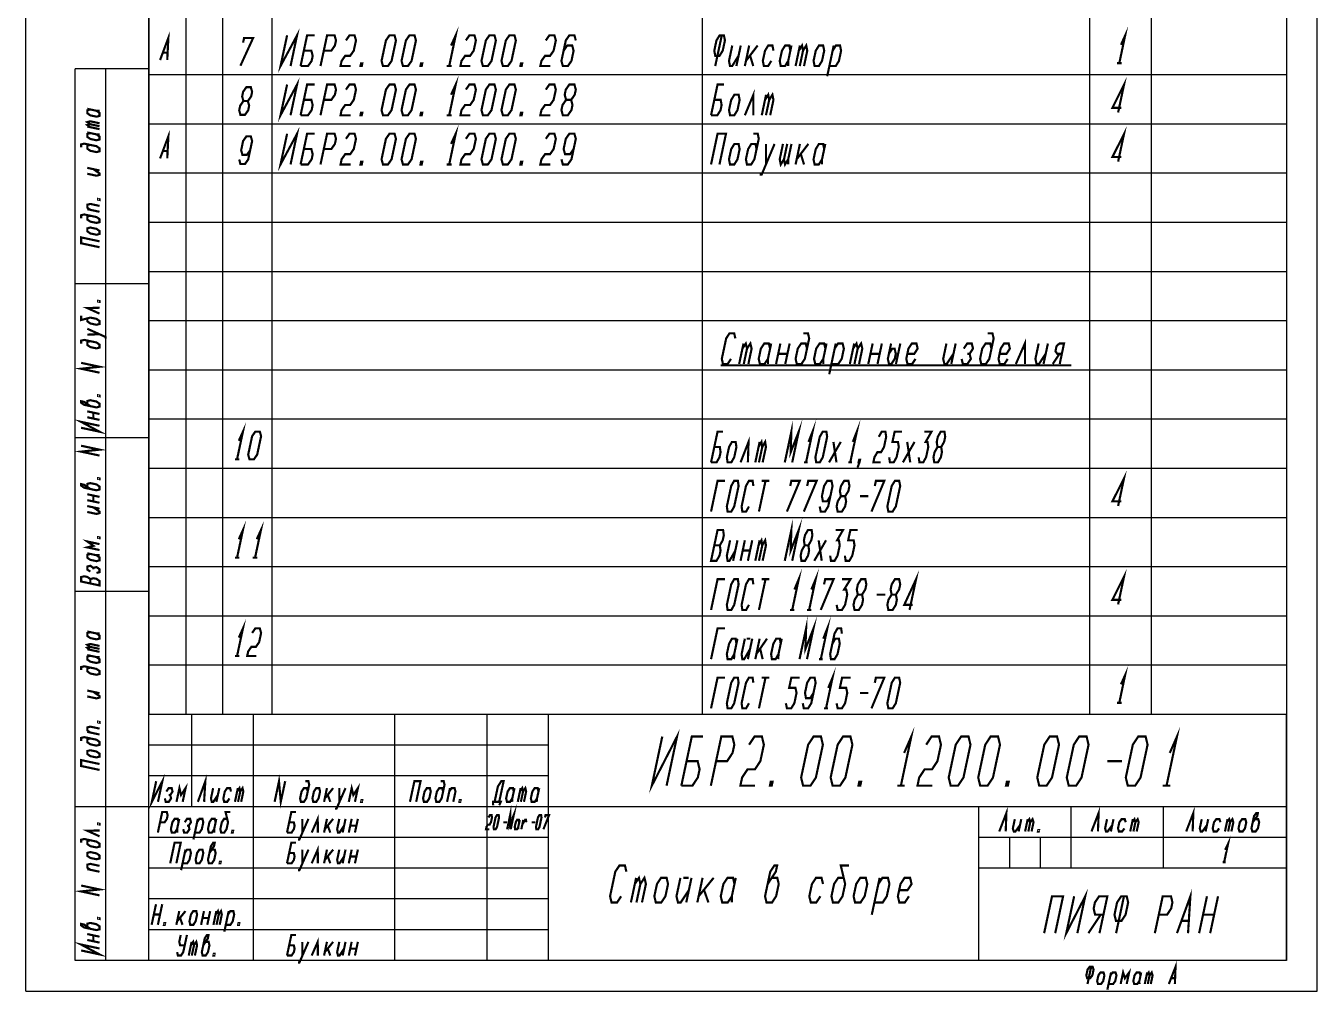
# Model space of a CAD drawing. Header units: millimetres. Extents: x 0 to 210, y 0 to 297.
# Drawn here: x 0 to 210, y 0 to 157 of the extents above; entities that cross this region are included whole.
import ezdxf

# ---------------------------------------------------------------- set-up
doc = ezdxf.new("R2010")
doc.units = ezdxf.units.MM
doc.header["$LTSCALE"] = 19.36
doc.layers.get('0').update_dxf_attribs({"linetype": 'CONTINUOUS'})

msp = doc.modelspace()

# ---------------------------------------------------------------- linework, layer by layer
at = {"color": 7, "linetype": 'CONTINUOUS'}
for p, q in [((0, 0), (0, 297)), ((210, 0), (210, 297)), ((20, 292), (20, 45)), ((20, 5), (20, 292)), ((26, 292), (26, 45)), ((32, 292), (32, 45)), ((40, 292), (40, 45)), ((110, 292), (110, 45)), ((173, 292), (173, 45)), ((183, 292), (183, 45)), ((205, 292), (205, 45)), ((205, 292), (205, 5)), ((20, 277), (20, 45)), ((26, 277), (26, 45)), ((32, 277), (32, 45)), ((40, 277), (40, 45)), ((110, 277), (110, 45)), ((173, 277), (173, 45)), ((183, 277), (183, 45)), ((205, 277), (205, 45)), ((20, 150), (8, 150)), ((8, 5), (8, 150)), ((13, 5), (13, 150)), ((20, 5), (20, 150)), ((205, 149), (20, 149)), ((205, 149), (20, 149)), ((205, 141), (20, 141)), ((205, 141), (20, 141)), ((205, 133), (20, 133)), ((205, 133), (20, 133)), ((205, 125), (20, 125)), ((205, 125), (20, 125)), ((205, 117), (20, 117)), ((205, 117), (20, 117)), ((20, 115), (8, 115)), ((205, 109), (20, 109)), ((205, 109), (20, 109)), ((205, 101), (20, 101)), ((205, 101), (20, 101)), ((205, 93), (20, 93)), ((205, 93), (20, 93)), ((20, 90), (8, 90)), ((205, 85), (20, 85)), ((205, 85), (20, 85)), ((205, 77), (20, 77)), ((205, 77), (20, 77)), ((205, 69), (20, 69)), ((205, 69), (20, 69)), ((20, 65), (8, 65)), ((205, 61), (20, 61)), ((205, 61), (20, 61)), ((205, 53), (20, 53)), ((205, 53), (20, 53)), ((205, 45), (20, 45)), ((205, 45), (20, 45)), ((20, 5), (20, 45)), ((205, 45), (20, 45)), ((27, 30), (27, 45)), ((37, 5), (37, 45)), ((60, 5), (60, 45)), ((75, 5), (75, 45)), ((85, 5), (85, 45)), ((205, 5), (205, 45)), ((85, 40), (20, 40)), ((85, 35), (20, 35)), ((20, 30), (8, 30)), ((205, 30), (20, 30)), ((155, 5), (155, 30)), ((170, 20), (170, 30)), ((185, 20), (185, 30)), ((85, 25), (20, 25)), ((205, 25), (155, 25)), ((160, 20), (160, 25)), ((165, 20), (165, 25)), ((85, 20), (20, 20)), ((205, 20), (155, 20)), ((85, 15), (20, 15)), ((85, 10), (20, 10)), ((20, 5), (8, 5)), ((205, 5), (20, 5)), ((0, 0), (210, 0))]:
    msp.add_line(p, q, dxfattribs=at)
at = {"color": 2, "linetype": 'CONTINUOUS', "const_width": 0.35}
for points in [[(21.83, 151.42), (23.18, 155.02), (23, 151.42)], [(42.49, 155.44), (41.42, 150.44), (44.11, 155.44), (43.05, 150.44)], [(44.68, 150.44), (45.74, 155.44), (46.96, 155.44)], [(47.92, 150.44), (48.99, 155.44), (50.21, 155.44), (50.44, 154.61), (50.26, 153.78), (49.68, 152.94), (48.46, 152.94)], [(52.06, 154.61), (52.64, 155.44), (53.46, 155.44), (53.69, 154.61), (53.33, 152.94), (52.75, 152.11), (51.94, 152.11), (51.35, 151.28), (51.18, 150.44), (52.8, 150.44)], [(58.08, 150.44), (57.85, 151.28), (58.56, 154.61), (59.14, 155.44), (59.96, 155.44), (60.19, 154.61), (59.48, 151.28), (58.89, 150.44), (58.08, 150.44)], [(61.33, 150.44), (61.1, 151.28), (61.81, 154.61), (62.39, 155.44), (63.21, 155.44), (63.44, 154.61), (62.73, 151.28), (62.14, 150.44), (61.33, 150.44)], [(69.15, 153.78), (69.91, 155.44), (68.85, 150.44)], [(71.56, 154.61), (72.14, 155.44), (72.96, 155.44), (73.19, 154.61), (72.83, 152.94), (72.25, 152.11), (71.44, 152.11), (70.85, 151.28), (70.68, 150.44), (72.3, 150.44)], [(74.33, 150.44), (74.1, 151.28), (74.81, 154.61), (75.39, 155.44), (76.21, 155.44), (76.44, 154.61), (75.73, 151.28), (75.14, 150.44), (74.33, 150.44)], [(77.58, 150.44), (77.35, 151.28), (78.06, 154.61), (78.64, 155.44), (79.46, 155.44), (79.69, 154.61), (78.98, 151.28), (78.39, 150.44), (77.58, 150.44)], [(84.56, 154.61), (85.14, 155.44), (85.96, 155.44), (86.19, 154.61), (85.83, 152.94), (85.25, 152.11), (84.44, 152.11), (83.85, 151.28), (83.67, 150.44), (85.3, 150.44)], [(89.44, 154.61), (89.21, 155.44), (88.39, 155.44), (87.81, 154.61), (87.1, 151.28), (87.33, 150.44), (88.14, 150.44), (88.73, 151.28), (89.08, 152.94), (88.85, 153.78), (88.04, 153.78), (87.46, 152.94)], [(113.18, 155.44), (112.83, 155.44), (112.31, 154.61), (111.96, 152.94), (112.12, 152.11), (112.81, 152.11), (113.33, 152.94), (113.69, 154.61), (113.52, 155.44), (113.18, 155.44), (112.11, 150.44)], [(178.09, 153.9), (178.77, 155.4), (177.82, 150.9)], [(34.9, 150.5), (36.96, 155), (35.49, 155), (35.33, 154.25)], [(114.88, 153.78), (114.35, 151.28), (114.52, 150.44), (114.86, 150.44), (115.9, 152.11)], [(116.26, 153.78), (115.55, 150.44)], [(117.63, 153.78), (116.93, 150.44)], [(117.1, 151.28), (119.01, 153.78)], [(121.58, 152.94), (121.41, 153.78), (120.73, 153.78), (120.21, 152.94), (119.85, 151.28), (120.02, 150.44), (120.71, 150.44), (121.23, 151.28)], [(124.33, 152.94), (124.16, 153.78), (123.48, 153.78), (122.96, 152.94), (122.6, 151.28), (122.77, 150.44), (123.46, 150.44), (123.98, 151.28)], [(124.51, 153.78), (123.98, 151.28), (123.97, 150.44)], [(125.18, 150.44), (125.88, 153.78)], [(125.71, 152.94), (126.23, 153.78), (126.39, 152.94), (125.86, 150.44)], [(126.39, 152.94), (126.91, 153.78), (127.08, 152.94), (126.55, 150.44)], [(128.1, 151.28), (128.27, 150.44), (128.96, 150.44), (129.48, 151.28), (129.83, 152.94), (129.66, 153.78), (128.98, 153.78), (128.46, 152.94), (128.1, 151.28)], [(130.32, 148.78), (131.38, 153.78)], [(130.68, 150.44), (131.71, 150.44), (132.23, 151.28), (132.58, 152.94), (132.41, 153.78), (131.73, 153.78), (131.21, 152.94)], [(22.38, 152.62), (22.96, 152.62)], [(44.68, 150.44), (45.89, 150.44), (46.48, 151.28), (46.65, 152.11), (46.43, 152.94), (45.21, 152.94)], [(117.79, 152.11), (118.3, 150.44)], [(54.63, 150.44), (54.42, 150.44), (54.51, 150.86), (54.72, 150.86), (54.63, 150.44)], [(64.38, 150.44), (64.18, 150.44), (64.26, 150.86), (64.47, 150.86), (64.38, 150.44)], [(68.44, 150.44), (69.25, 150.44)], [(80.63, 150.44), (80.43, 150.44), (80.51, 150.86), (80.72, 150.86), (80.63, 150.44)], [(177.45, 150.9), (178.18, 150.9)], [(36.11, 144.75), (36.64, 145.5), (36.8, 146.25), (36.59, 147), (35.86, 147), (35.33, 146.25), (35.18, 145.5), (35.38, 144.75)], [(42.49, 147.44), (41.42, 142.44), (44.11, 147.44), (43.05, 142.44)], [(44.68, 142.44), (45.74, 147.44), (46.96, 147.44)], [(47.92, 142.44), (48.99, 147.44), (50.21, 147.44), (50.44, 146.61), (50.26, 145.78), (49.68, 144.94), (48.46, 144.94)], [(52.06, 146.61), (52.64, 147.44), (53.46, 147.44), (53.69, 146.61), (53.33, 144.94), (52.75, 144.11), (51.94, 144.11), (51.35, 143.28), (51.18, 142.44), (52.8, 142.44)], [(58.08, 142.44), (57.85, 143.28), (58.56, 146.61), (59.14, 147.44), (59.96, 147.44), (60.19, 146.61), (59.48, 143.28), (58.89, 142.44), (58.08, 142.44)], [(61.33, 142.44), (61.1, 143.28), (61.81, 146.61), (62.39, 147.44), (63.21, 147.44), (63.44, 146.61), (62.73, 143.28), (62.14, 142.44), (61.33, 142.44)], [(69.15, 145.78), (69.91, 147.44), (68.85, 142.44)], [(71.56, 146.61), (72.14, 147.44), (72.96, 147.44), (73.19, 146.61), (72.83, 144.94), (72.25, 144.11), (71.44, 144.11), (70.85, 143.28), (70.68, 142.44), (72.3, 142.44)], [(74.33, 142.44), (74.1, 143.28), (74.81, 146.61), (75.39, 147.44), (76.21, 147.44), (76.44, 146.61), (75.73, 143.28), (75.14, 142.44), (74.33, 142.44)], [(77.58, 142.44), (77.35, 143.28), (78.06, 146.61), (78.64, 147.44), (79.46, 147.44), (79.69, 146.61), (78.98, 143.28), (78.39, 142.44), (77.58, 142.44)], [(84.56, 146.61), (85.14, 147.44), (85.96, 147.44), (86.19, 146.61), (85.83, 144.94), (85.25, 144.11), (84.44, 144.11), (83.85, 143.28), (83.67, 142.44), (85.3, 142.44)], [(88.68, 144.94), (89.26, 145.78), (89.44, 146.61), (89.21, 147.44), (88.39, 147.44), (87.81, 146.61), (87.63, 145.78), (87.86, 144.94)], [(111.43, 142.44), (112.49, 147.44), (113.52, 147.44)], [(177.63, 142.9), (178.59, 147.4), (176.7, 143.65), (178.16, 143.65)], [(34.9, 142.5), (35.63, 142.5), (36.16, 143.25), (36.32, 144), (36.11, 144.75), (35.38, 144.75), (34.86, 144), (34.7, 143.25), (34.9, 142.5)], [(44.68, 142.44), (45.89, 142.44), (46.48, 143.28), (46.65, 144.11), (46.43, 144.94), (45.21, 144.94)], [(87.33, 142.44), (88.14, 142.44), (88.73, 143.28), (88.9, 144.11), (88.68, 144.94), (87.86, 144.94), (87.28, 144.11), (87.1, 143.28), (87.33, 142.44)], [(111.43, 142.44), (112.46, 142.44), (112.98, 143.28), (113.15, 144.11), (112.99, 144.94), (111.96, 144.94)], [(114.35, 143.28), (114.52, 142.44), (115.21, 142.44), (115.73, 143.28), (116.08, 144.94), (115.91, 145.78), (115.23, 145.78), (114.71, 144.94), (114.35, 143.28)], [(116.93, 142.44), (118.32, 145.78), (118.3, 142.44)], [(119.68, 142.44), (120.38, 145.78)], [(120.21, 144.94), (120.73, 145.78), (120.89, 144.94), (120.36, 142.44)], [(120.89, 144.94), (121.41, 145.78), (121.58, 144.94), (121.05, 142.44)], [(9.99, 143.49), (11.49, 143.17), (11.99, 143.18)], [(10.49, 143.38), (9.99, 143.25), (9.99, 142.77), (10.49, 142.42), (11.49, 142.21), (11.99, 142.34), (11.99, 142.82), (11.49, 143.17)], [(54.63, 142.44), (54.42, 142.44), (54.51, 142.86), (54.72, 142.86), (54.63, 142.44)], [(64.38, 142.44), (64.18, 142.44), (64.26, 142.86), (64.47, 142.86), (64.38, 142.44)], [(80.63, 142.44), (80.43, 142.44), (80.51, 142.86), (80.72, 142.86), (80.63, 142.44)], [(10.49, 140.98), (9.99, 141.33), (10.49, 141.46), (11.99, 141.14)], [(10.49, 140.5), (9.99, 140.85), (10.49, 140.98), (11.99, 140.66)], [(11.99, 140.18), (9.99, 140.61)], [(68.44, 142.44), (69.25, 142.44)], [(69.15, 137.78), (69.91, 139.44), (68.85, 134.44)], [(9.99, 139.65), (11.49, 139.33), (11.99, 139.34)], [(10.49, 139.54), (9.99, 139.41), (9.99, 138.93), (10.49, 138.58), (11.49, 138.37), (11.99, 138.5), (11.99, 138.98), (11.49, 139.33)], [(21.83, 135.42), (23.18, 139.02), (23, 135.42)], [(34.7, 135.25), (34.9, 134.5), (35.63, 134.5), (36.16, 135.25), (36.8, 138.25), (36.59, 139), (35.86, 139), (35.33, 138.25), (35.02, 136.75), (35.22, 136), (35.95, 136), (36.48, 136.75)], [(42.49, 139.44), (41.42, 134.44), (44.11, 139.44), (43.05, 134.44)], [(44.68, 134.44), (45.74, 139.44), (46.96, 139.44)], [(47.92, 134.44), (48.99, 139.44), (50.21, 139.44), (50.44, 138.61), (50.26, 137.78), (49.68, 136.94), (48.46, 136.94)], [(52.06, 138.61), (52.64, 139.44), (53.46, 139.44), (53.69, 138.61), (53.33, 136.94), (52.75, 136.11), (51.94, 136.11), (51.35, 135.28), (51.18, 134.44), (52.8, 134.44)], [(58.08, 134.44), (57.85, 135.28), (58.56, 138.61), (59.14, 139.44), (59.96, 139.44), (60.19, 138.61), (59.48, 135.28), (58.89, 134.44), (58.08, 134.44)], [(61.33, 134.44), (61.1, 135.28), (61.81, 138.61), (62.39, 139.44), (63.21, 139.44), (63.44, 138.61), (62.73, 135.28), (62.14, 134.44), (61.33, 134.44)], [(71.56, 138.61), (72.14, 139.44), (72.96, 139.44), (73.19, 138.61), (72.83, 136.94), (72.25, 136.11), (71.44, 136.11), (70.85, 135.28), (70.68, 134.44), (72.3, 134.44)], [(74.33, 134.44), (74.1, 135.28), (74.81, 138.61), (75.39, 139.44), (76.21, 139.44), (76.44, 138.61), (75.73, 135.28), (75.14, 134.44), (74.33, 134.44)], [(77.58, 134.44), (77.35, 135.28), (78.06, 138.61), (78.64, 139.44), (79.46, 139.44), (79.69, 138.61), (78.98, 135.28), (78.39, 134.44), (77.58, 134.44)], [(84.56, 138.61), (85.14, 139.44), (85.96, 139.44), (86.19, 138.61), (85.83, 136.94), (85.25, 136.11), (84.44, 136.11), (83.85, 135.28), (83.67, 134.44), (85.3, 134.44)], [(87.1, 135.28), (87.33, 134.44), (88.14, 134.44), (88.73, 135.28), (89.44, 138.61), (89.21, 139.44), (88.39, 139.44), (87.81, 138.61), (87.46, 136.94), (87.69, 136.11), (88.5, 136.11), (89.08, 136.94)], [(111.43, 134.44), (112.49, 139.44), (113.86, 139.44), (112.8, 134.44)], [(118.83, 136.94), (118.66, 137.78), (117.98, 137.78), (117.46, 136.94), (117.1, 135.28), (117.27, 134.44), (117.96, 134.44), (118.48, 135.28), (119.19, 138.61), (119.02, 139.44), (118.33, 139.44)], [(177.63, 134.9), (178.59, 139.4), (176.7, 135.65), (178.16, 135.65)], [(10.49, 137.62), (9.99, 137.49), (9.99, 137.01), (10.49, 136.66), (11.49, 136.45), (11.99, 136.58), (11.99, 137.06), (11.49, 137.41), (9.49, 137.83), (8.99, 137.7), (8.99, 137.22)], [(22.38, 136.62), (22.96, 136.62)], [(44.68, 134.44), (45.89, 134.44), (46.48, 135.28), (46.65, 136.11), (46.43, 136.94), (45.21, 136.94)], [(114.35, 135.28), (114.52, 134.44), (115.21, 134.44), (115.73, 135.28), (116.08, 136.94), (115.91, 137.78), (115.23, 137.78), (114.71, 136.94), (114.35, 135.28)], [(119.32, 132.78), (119.66, 132.78), (121.76, 137.78)], [(120.38, 137.78), (120.36, 134.44)], [(123.13, 137.78), (122.6, 135.28), (122.77, 134.44), (123.29, 135.28), (123.46, 134.44), (123.98, 135.28), (124.51, 137.78)], [(123.82, 137.78), (123.29, 135.28)], [(125.88, 137.78), (125.18, 134.44)], [(125.35, 135.28), (127.26, 137.78)], [(129.83, 136.94), (129.66, 137.78), (128.98, 137.78), (128.46, 136.94), (128.1, 135.28), (128.27, 134.44), (128.96, 134.44), (129.48, 135.28)], [(130.01, 137.78), (129.48, 135.28), (129.47, 134.44)], [(54.63, 134.44), (54.42, 134.44), (54.51, 134.86), (54.72, 134.86), (54.63, 134.44)], [(64.38, 134.44), (64.18, 134.44), (64.26, 134.86), (64.47, 134.86), (64.38, 134.44)], [(68.44, 134.44), (69.25, 134.44)], [(80.63, 134.44), (80.43, 134.44), (80.51, 134.86), (80.72, 134.86), (80.63, 134.44)], [(123.98, 135.28), (123.97, 134.44)], [(126.04, 136.11), (126.55, 134.44)], [(9.99, 133.89), (11.99, 133.46)], [(9.99, 132.93), (11.49, 132.61), (11.99, 132.74), (11.99, 132.98), (10.99, 133.67)], [(10.49, 127.06), (9.99, 127.41), (9.99, 127.89), (10.49, 128.02), (11.99, 127.7)], [(11.99, 128.78), (11.99, 128.66), (11.74, 128.71), (11.74, 128.83), (11.99, 128.78)], [(10.49, 126.1), (9.99, 125.97), (9.99, 125.49), (10.49, 125.14), (11.49, 124.93), (11.99, 125.06), (11.99, 125.54), (11.49, 125.89), (9.49, 126.31), (8.99, 126.18), (8.99, 125.7)], [(11.99, 126.74), (9.99, 127.17)], [(11.49, 123.01), (11.99, 123.14), (11.99, 123.62), (11.49, 123.97), (10.49, 124.18), (9.99, 124.05), (9.99, 123.57), (10.49, 123.22), (11.49, 123.01)], [(11.99, 120.98), (8.99, 121.62), (8.99, 122.58), (11.99, 121.94)], [(11.99, 110.18), (9.99, 111.09), (11.99, 111.14)], [(11.99, 112.22), (11.99, 112.1), (11.74, 112.15), (11.74, 112.27), (11.99, 112.22)], [(9.99, 109.41), (9.99, 108.93), (10.49, 108.58), (11.49, 108.37), (11.99, 108.5), (11.99, 108.98), (11.49, 109.33), (10.49, 109.54), (8.99, 109.14), (8.99, 109.86)], [(12.99, 106.13), (12.99, 106.37), (9.99, 107.73)], [(115.39, 106.15), (115.19, 106.99), (114.44, 106.99), (113.89, 106.15), (113.18, 102.82), (113.37, 101.99), (114.12, 101.99), (114.68, 102.82)], [(127.03, 104.49), (126.83, 105.32), (126.08, 105.32), (125.53, 104.49), (125.18, 102.82), (125.38, 101.99), (126.13, 101.99), (126.68, 102.82), (127.39, 106.15), (127.19, 106.99), (126.44, 106.99)], [(157.03, 104.49), (156.83, 105.32), (156.08, 105.32), (155.53, 104.49), (155.18, 102.82), (155.37, 101.99), (156.12, 101.99), (156.68, 102.82), (157.39, 106.15), (157.19, 106.99), (156.44, 106.99)], [(10.49, 105.7), (9.99, 105.57), (9.99, 105.09), (10.49, 104.74), (11.49, 104.53), (11.99, 104.66), (11.99, 105.14), (11.49, 105.49), (9.49, 105.91), (8.99, 105.78), (8.99, 105.3)], [(9.99, 106.77), (11.99, 106.82)], [(116, 101.99), (116.71, 105.32)], [(116.53, 104.49), (117.08, 105.32), (117.28, 104.49), (116.75, 101.99)], [(117.28, 104.49), (117.83, 105.32), (118.03, 104.49), (117.5, 101.99)], [(121.03, 104.49), (120.83, 105.32), (120.08, 105.32), (119.53, 104.49), (119.18, 102.82), (119.38, 101.99), (120.12, 101.99), (120.68, 102.82)], [(121.21, 105.32), (120.68, 102.82), (120.69, 101.99)], [(122, 101.99), (122.71, 105.32)], [(124.21, 105.32), (123.5, 101.99)], [(130.03, 104.49), (129.83, 105.32), (129.08, 105.32), (128.53, 104.49), (128.18, 102.82), (128.38, 101.99), (129.12, 101.99), (129.68, 102.82)], [(130.21, 105.32), (129.68, 102.82), (129.69, 101.99)], [(130.65, 100.32), (131.71, 105.32)], [(131, 101.99), (132.12, 101.99), (132.68, 102.82), (133.03, 104.49), (132.83, 105.32), (132.08, 105.32), (131.53, 104.49)], [(134, 101.99), (134.71, 105.32)], [(134.53, 104.49), (135.08, 105.32), (135.28, 104.49), (134.75, 101.99)], [(135.28, 104.49), (135.83, 105.32), (136.03, 104.49), (135.5, 101.99)], [(137, 101.99), (137.71, 105.32)], [(139.21, 105.32), (138.5, 101.99)], [(140.71, 105.32), (140.18, 102.82), (140.37, 101.99), (140.75, 101.99), (141.3, 102.82), (141.48, 103.65), (141.28, 104.49), (140.91, 104.49), (140.35, 103.65)], [(142.21, 105.32), (141.5, 101.99)], [(143.35, 103.65), (144.48, 103.65), (145.03, 104.49), (144.83, 105.32), (144.08, 105.32), (143.53, 104.49), (143.18, 102.82), (143.38, 101.99), (144.13, 101.99), (144.68, 102.82)], [(149.71, 105.32), (149.18, 102.82), (149.38, 101.99), (149.75, 101.99), (150.85, 103.65)], [(151.21, 105.32), (150.5, 101.99)], [(152.18, 102.82), (152.38, 101.99), (153.12, 101.99), (153.68, 102.82), (153.48, 103.65), (154.03, 104.49), (153.83, 105.32), (153.08, 105.32), (152.53, 104.49)], [(158.35, 103.65), (159.48, 103.65), (160.03, 104.49), (159.83, 105.32), (159.08, 105.32), (158.53, 104.49), (158.18, 102.82), (158.38, 101.99), (159.13, 101.99), (159.68, 102.82)], [(161, 101.99), (162.46, 105.32), (162.5, 101.99)], [(164.71, 105.32), (164.18, 102.82), (164.37, 101.99), (164.75, 101.99), (165.85, 103.65)], [(166.21, 105.32), (165.5, 101.99)], [(168.13, 101.99), (168.83, 105.32), (168.08, 105.32), (167.62, 104.9), (167.44, 104.07), (167.73, 103.65), (168.48, 103.65)], [(122.35, 103.65), (123.85, 103.65)], [(137.35, 103.65), (138.85, 103.65)], [(153.1, 103.65), (153.48, 103.65)], [(167, 101.99), (168.1, 103.65)], [(11.99, 100.58), (8.99, 101.22), (11.99, 101.54), (8.99, 102.18)], [(113, 101.76), (170, 101.76)], [(11.99, 96.86), (11.99, 96.74), (11.74, 96.79), (11.74, 96.91), (11.99, 96.86)], [(10.49, 95.14), (9.49, 95.83), (8.99, 95.94), (8.99, 95.7), (9.49, 95.35), (11.49, 94.93), (11.99, 95.06), (11.99, 95.54), (11.49, 95.89), (10.49, 96.1), (9.99, 95.97), (9.99, 95.49)], [(8.99, 91.62), (11.99, 90.98), (8.99, 92.58), (11.99, 91.94)], [(9.99, 94.29), (11.99, 93.86)], [(11.99, 92.9), (9.99, 93.33)], [(10.99, 93.11), (10.99, 94.07)], [(34.63, 89.5), (35.31, 91), (34.35, 86.5)], [(123.42, 85.99), (124.49, 90.99), (124.38, 87.65), (125.69, 90.99), (124.63, 85.99)], [(127.28, 89.32), (127.94, 90.99), (126.88, 85.99)], [(134.48, 89.32), (135.14, 90.99), (134.07, 85.99)], [(36.37, 86.5), (36.16, 87.25), (36.8, 90.25), (37.32, 91), (38.05, 91), (38.26, 90.25), (37.62, 87.25), (37.1, 86.5), (36.37, 86.5)], [(111.43, 85.99), (112.49, 90.99), (113.39, 90.99)], [(116.23, 85.99), (117.53, 89.32), (117.42, 85.99)], [(128.53, 85.99), (128.4, 86.82), (129.11, 90.15), (129.59, 90.99), (130.19, 90.99), (130.31, 90.15), (129.6, 86.82), (129.12, 85.99), (128.53, 85.99)], [(138.71, 90.15), (139.19, 90.99), (139.79, 90.99), (139.91, 90.15), (139.56, 88.49), (139.08, 87.65), (138.48, 87.65), (138, 86.82), (137.83, 85.99), (139.02, 85.99)], [(140.4, 86.82), (140.52, 85.99), (141.13, 85.99), (141.6, 86.82), (141.96, 88.49), (141.83, 89.32), (140.93, 89.32), (141.29, 90.99), (142.49, 90.99)], [(146.09, 90.99), (147.29, 90.99), (146.33, 89.32), (146.63, 89.32), (146.76, 88.49), (146.4, 86.82), (145.93, 85.99), (145.32, 85.99), (145.2, 86.82)], [(148.86, 88.49), (149.33, 89.32), (149.51, 90.15), (149.39, 90.99), (148.79, 90.99), (148.31, 90.15), (148.13, 89.32), (148.26, 88.49)], [(11.99, 87.1), (8.99, 87.74), (11.99, 88.06), (8.99, 88.7)], [(111.43, 85.99), (112.32, 85.99), (112.8, 86.82), (112.98, 87.65), (112.86, 88.49), (111.96, 88.49)], [(114, 86.82), (114.12, 85.99), (114.73, 85.99), (115.2, 86.82), (115.56, 88.49), (115.43, 89.32), (114.83, 89.32), (114.36, 88.49), (114, 86.82)], [(118.63, 85.99), (119.33, 89.32)], [(119.16, 88.49), (119.63, 89.32), (119.76, 88.49), (119.22, 85.99)], [(119.76, 88.49), (120.23, 89.32), (120.36, 88.49), (119.82, 85.99)], [(130.62, 85.99), (132.53, 89.32)], [(131.33, 89.32), (131.83, 85.99)], [(142.63, 85.99), (144.53, 89.32)], [(143.33, 89.32), (143.82, 85.99)], [(147.73, 85.99), (148.33, 85.99), (148.8, 86.82), (148.98, 87.65), (148.86, 88.49), (148.26, 88.49), (147.78, 87.65), (147.6, 86.82), (147.73, 85.99)], [(33.99, 86.5), (34.72, 86.5)], [(126.57, 85.99), (127.17, 85.99)], [(133.77, 85.99), (134.38, 85.99)], [(135.57, 85.99), (135.42, 85.99), (135.51, 86.4), (135.66, 86.4), (135.57, 85.99), (135.25, 85.15)], [(177.63, 78.9), (178.59, 83.4), (176.7, 79.65), (178.16, 79.65)], [(10.49, 81.66), (9.49, 82.35), (8.99, 82.46), (8.99, 82.22), (9.49, 81.87), (11.49, 81.45), (11.99, 81.58), (11.99, 82.06), (11.49, 82.41), (10.49, 82.62), (9.99, 82.49), (9.99, 82.01)], [(11.99, 83.38), (11.99, 83.26), (11.74, 83.31), (11.74, 83.43), (11.99, 83.38)], [(111.43, 77.99), (112.49, 82.99), (113.69, 82.99)], [(114.12, 77.99), (114, 78.82), (114.71, 82.15), (115.19, 82.99), (115.79, 82.99), (115.91, 82.15), (115.2, 78.82), (114.73, 77.99), (114.12, 77.99)], [(118.31, 82.15), (118.19, 82.99), (117.59, 82.99), (117.11, 82.15), (116.4, 78.82), (116.52, 77.99), (117.13, 77.99), (117.6, 78.82)], [(120.29, 82.99), (119.22, 77.99)], [(119.69, 82.99), (120.89, 82.99)], [(123.77, 77.99), (125.86, 82.99), (124.49, 82.99), (124.31, 82.15)], [(126.52, 77.99), (128.61, 82.99), (127.24, 82.99), (127.06, 82.15)], [(129.1, 78.82), (129.27, 77.99), (129.96, 77.99), (130.48, 78.82), (131.19, 82.15), (131.02, 82.99), (130.33, 82.99), (129.81, 82.15), (129.46, 80.49), (129.62, 79.65), (130.31, 79.65), (130.83, 80.49)], [(133.24, 80.49), (133.76, 81.32), (133.94, 82.15), (133.77, 82.99), (133.08, 82.99), (132.56, 82.15), (132.38, 81.32), (132.55, 80.49)], [(137.52, 77.99), (139.61, 82.99), (138.24, 82.99), (138.06, 82.15)], [(140.27, 77.99), (140.1, 78.82), (140.81, 82.15), (141.33, 82.99), (142.02, 82.99), (142.19, 82.15), (141.48, 78.82), (140.96, 77.99), (140.27, 77.99)], [(9.99, 80.81), (11.99, 80.38)], [(11.99, 79.42), (9.99, 79.85)], [(10.99, 79.63), (10.99, 80.59)], [(132.02, 77.99), (132.71, 77.99), (133.23, 78.82), (133.4, 79.65), (133.24, 80.49), (132.55, 80.49), (132.03, 79.65), (131.85, 78.82), (132.02, 77.99)], [(135.64, 80.49), (137.02, 80.49)], [(9.99, 78.89), (11.99, 78.46)], [(9.99, 77.93), (11.49, 77.61), (11.99, 77.74), (11.99, 77.98), (10.99, 78.67)], [(34.63, 73.5), (35.31, 75), (34.35, 70.5)], [(37.55, 73.5), (38.24, 75), (37.28, 70.5)], [(123.42, 69.99), (124.49, 74.99), (124.38, 71.65), (125.69, 74.99), (124.63, 69.99)], [(11.99, 73.78), (11.99, 73.66), (11.74, 73.71), (11.74, 73.83), (11.99, 73.78)], [(111.43, 69.99), (112.32, 69.99), (112.8, 70.82), (112.98, 71.65), (112.86, 72.49), (113.33, 73.32), (113.51, 74.15), (113.39, 74.99), (112.49, 74.99), (111.43, 69.99)], [(119.16, 72.49), (119.63, 73.32), (119.76, 72.49), (119.22, 69.99)], [(119.76, 72.49), (120.23, 73.32), (120.36, 72.49), (119.82, 69.99)], [(127.26, 72.49), (127.73, 73.32), (127.91, 74.15), (127.79, 74.99), (127.19, 74.99), (126.71, 74.15), (126.53, 73.32), (126.66, 72.49)], [(131.69, 74.99), (132.89, 74.99), (131.93, 73.32), (132.23, 73.32), (132.36, 72.49), (132, 70.82), (131.52, 69.99), (130.93, 69.99), (130.8, 70.82)], [(133.2, 70.82), (133.32, 69.99), (133.92, 69.99), (134.4, 70.82), (134.76, 72.49), (134.63, 73.32), (133.73, 73.32), (134.09, 74.99), (135.29, 74.99)], [(11.99, 71.74), (9.99, 72.17), (10.99, 72.43), (9.99, 73.13), (11.99, 72.7)], [(111.96, 72.49), (112.86, 72.49)], [(114.53, 73.32), (114, 70.82), (114.12, 69.99), (114.43, 69.99), (115.38, 71.65)], [(115.73, 73.32), (115.02, 69.99)], [(116.23, 69.99), (116.93, 73.32)], [(116.58, 71.65), (117.78, 71.65)], [(118.13, 73.32), (117.42, 69.99)], [(118.63, 69.99), (119.33, 73.32)], [(126.13, 69.99), (126.72, 69.99), (127.2, 70.82), (127.38, 71.65), (127.26, 72.49), (126.66, 72.49), (126.18, 71.65), (126, 70.82), (126.13, 69.99)], [(128.22, 69.99), (130.13, 73.32)], [(128.93, 73.32), (129.43, 69.99)], [(9.99, 71.21), (11.49, 70.89), (11.99, 70.9)], [(10.49, 71.1), (9.99, 70.97), (9.99, 70.49), (10.49, 70.14), (11.49, 69.93), (11.99, 70.06), (11.99, 70.54), (11.49, 70.89)], [(11.49, 68.01), (11.99, 68.14), (11.99, 68.62), (11.49, 68.97), (10.99, 68.83), (10.49, 69.18), (9.99, 69.05), (9.99, 68.57), (10.49, 68.22)], [(33.99, 70.5), (34.72, 70.5)], [(36.91, 70.5), (37.65, 70.5)], [(11.99, 65.98), (11.99, 66.7), (11.49, 67.05), (10.99, 67.15), (10.49, 67.02), (9.99, 67.37), (9.49, 67.47), (8.99, 67.34), (8.99, 66.62), (11.99, 65.98)], [(10.99, 68.59), (10.99, 68.83)], [(124.99, 65.32), (125.69, 66.99), (124.63, 61.99)], [(127.74, 65.32), (128.44, 66.99), (127.38, 61.99)], [(143.71, 61.99), (144.77, 66.99), (142.85, 62.82), (144.23, 62.82)], [(177.63, 62.9), (178.59, 67.4), (176.7, 63.65), (178.16, 63.65)], [(10.49, 66.3), (10.49, 67.02)], [(111.43, 61.99), (112.49, 66.99), (113.69, 66.99)], [(114.12, 61.99), (114, 62.82), (114.71, 66.15), (115.19, 66.99), (115.79, 66.99), (115.91, 66.15), (115.2, 62.82), (114.73, 61.99), (114.12, 61.99)], [(118.31, 66.15), (118.19, 66.99), (117.59, 66.99), (117.11, 66.15), (116.4, 62.82), (116.52, 61.99), (117.13, 61.99), (117.6, 62.82)], [(120.29, 66.99), (119.22, 61.99)], [(119.69, 66.99), (120.89, 66.99)], [(129.27, 61.99), (131.36, 66.99), (129.99, 66.99), (129.81, 66.15)], [(132.74, 66.99), (134.11, 66.99), (133.07, 65.32), (133.41, 65.32), (133.58, 64.49), (133.23, 62.82), (132.71, 61.99), (132.02, 61.99), (131.85, 62.82)], [(135.99, 64.49), (136.51, 65.32), (136.69, 66.15), (136.52, 66.99), (135.83, 66.99), (135.31, 66.15), (135.13, 65.32), (135.3, 64.49)], [(141.49, 64.49), (142.01, 65.32), (142.19, 66.15), (142.02, 66.99), (141.33, 66.99), (140.81, 66.15), (140.63, 65.32), (140.8, 64.49)], [(134.77, 61.99), (135.46, 61.99), (135.98, 62.82), (136.15, 63.65), (135.99, 64.49), (135.3, 64.49), (134.78, 63.65), (134.6, 62.82), (134.77, 61.99)], [(138.39, 64.49), (139.77, 64.49)], [(140.27, 61.99), (140.96, 61.99), (141.48, 62.82), (141.65, 63.65), (141.49, 64.49), (140.8, 64.49), (140.28, 63.65), (140.1, 62.82), (140.27, 61.99)], [(124.28, 61.99), (124.97, 61.99)], [(125.82, 53.99), (126.89, 58.99), (126.78, 55.65), (128.09, 58.99), (127.03, 53.99)], [(127.03, 61.99), (127.72, 61.99)], [(129.68, 57.32), (130.34, 58.99), (129.28, 53.99)], [(34.63, 57.5), (35.31, 59), (34.35, 54.5)], [(36.8, 58.25), (37.32, 59), (38.05, 59), (38.26, 58.25), (37.94, 56.75), (37.42, 56), (36.68, 56), (36.16, 55.25), (36, 54.5), (37.46, 54.5)], [(111.43, 53.99), (112.49, 58.99), (113.69, 58.99)], [(132.71, 58.15), (132.59, 58.99), (131.99, 58.99), (131.51, 58.15), (130.8, 54.82), (130.93, 53.99), (131.52, 53.99), (132, 54.82), (132.36, 56.49), (132.23, 57.32), (131.63, 57.32), (131.16, 56.49)], [(9.99, 58.49), (11.49, 58.17), (11.99, 58.18)], [(10.49, 58.38), (9.99, 58.25), (9.99, 57.77), (10.49, 57.42), (11.49, 57.21), (11.99, 57.34), (11.99, 57.82), (11.49, 58.17)], [(115.56, 56.49), (115.43, 57.32), (114.83, 57.32), (114.36, 56.49), (114, 54.82), (114.12, 53.99), (114.73, 53.99), (115.2, 54.82)], [(115.73, 57.32), (115.2, 54.82), (115.17, 53.99)], [(116.93, 57.32), (116.4, 54.82), (116.52, 53.99), (116.83, 53.99), (117.78, 55.65)], [(117.23, 57.32), (117.83, 57.32)], [(118.13, 57.32), (117.42, 53.99)], [(119.33, 57.32), (118.63, 53.99)], [(118.8, 54.82), (120.53, 57.32)], [(122.76, 56.49), (122.63, 57.32), (122.03, 57.32), (121.56, 56.49), (121.2, 54.82), (121.33, 53.99), (121.93, 53.99), (122.4, 54.82)], [(122.93, 57.32), (122.4, 54.82), (122.37, 53.99)], [(10.49, 55.98), (9.99, 56.33), (10.49, 56.46), (11.99, 56.14)], [(10.49, 55.5), (9.99, 55.85), (10.49, 55.98), (11.99, 55.66)], [(11.99, 55.18), (9.99, 55.61)], [(9.99, 54.65), (11.49, 54.33), (11.99, 54.34)], [(10.49, 54.54), (9.99, 54.41), (9.99, 53.93), (10.49, 53.58), (11.49, 53.37), (11.99, 53.5), (11.99, 53.98), (11.49, 54.33)], [(33.99, 54.5), (34.72, 54.5)], [(119.43, 55.65), (119.82, 53.99)], [(10.49, 52.62), (9.99, 52.49), (9.99, 52.01), (10.49, 51.66), (11.49, 51.45), (11.99, 51.58), (11.99, 52.06), (11.49, 52.41), (9.49, 52.83), (8.99, 52.7), (8.99, 52.22)], [(128.97, 53.99), (129.58, 53.99)], [(130.49, 49.32), (131.19, 50.99), (130.13, 45.99)], [(178.09, 49.9), (178.77, 51.4), (177.82, 46.9)], [(111.43, 45.99), (112.49, 50.99), (113.69, 50.99)], [(114.12, 45.99), (114, 46.82), (114.71, 50.15), (115.19, 50.99), (115.79, 50.99), (115.91, 50.15), (115.2, 46.82), (114.73, 45.99), (114.12, 45.99)], [(118.31, 50.15), (118.19, 50.99), (117.59, 50.99), (117.11, 50.15), (116.4, 46.82), (116.52, 45.99), (117.13, 45.99), (117.6, 46.82)], [(120.29, 50.99), (119.22, 45.99)], [(119.69, 50.99), (120.89, 50.99)], [(123.6, 46.82), (123.77, 45.99), (124.46, 45.99), (124.98, 46.82), (125.33, 48.49), (125.16, 49.32), (124.13, 49.32), (124.49, 50.99), (125.86, 50.99)], [(126.35, 46.82), (126.52, 45.99), (127.21, 45.99), (127.73, 46.82), (128.44, 50.15), (128.27, 50.99), (127.58, 50.99), (127.06, 50.15), (126.71, 48.49), (126.87, 47.65), (127.56, 47.65), (128.08, 48.49)], [(131.85, 46.82), (132.02, 45.99), (132.71, 45.99), (133.23, 46.82), (133.58, 48.49), (133.41, 49.32), (132.38, 49.32), (132.74, 50.99), (134.11, 50.99)], [(137.52, 45.99), (139.61, 50.99), (138.24, 50.99), (138.06, 50.15)], [(140.27, 45.99), (140.1, 46.82), (140.81, 50.15), (141.33, 50.99), (142.02, 50.99), (142.19, 50.15), (141.48, 46.82), (140.96, 45.99), (140.27, 45.99)], [(9.99, 48.89), (11.99, 48.46)], [(9.99, 47.93), (11.49, 47.61), (11.99, 47.74), (11.99, 47.98), (10.99, 48.67)], [(135.64, 48.49), (137.02, 48.49)], [(177.45, 46.9), (178.18, 46.9)], [(129.78, 45.99), (130.47, 45.99)], [(10.49, 42.06), (9.99, 42.41), (9.99, 42.89), (10.49, 43.02), (11.99, 42.7)], [(11.99, 41.74), (9.99, 42.17)], [(11.99, 43.78), (11.99, 43.66), (11.74, 43.71), (11.74, 43.83), (11.99, 43.78)], [(103.5, 41.41), (101.8, 33.41), (105.9, 41.41), (104.2, 33.41)], [(142.83, 38.74), (144, 41.41), (142.3, 33.41)], [(186.03, 38.74), (187.2, 41.41), (185.5, 33.41)], [(10.49, 41.1), (9.99, 40.97), (9.99, 40.49), (10.49, 40.14), (11.49, 39.93), (11.99, 40.06), (11.99, 40.54), (11.49, 40.89), (9.49, 41.31), (8.99, 41.18), (8.99, 40.7)], [(106.6, 33.41), (108.3, 41.41), (110.1, 41.41)], [(111.4, 33.41), (113.1, 41.41), (114.9, 41.41), (115.22, 40.08), (114.93, 38.74), (114.05, 37.41), (112.25, 37.41)], [(117.62, 40.08), (118.5, 41.41), (119.7, 41.41), (120.02, 40.08), (119.45, 37.41), (118.57, 36.08), (117.37, 36.08), (116.48, 34.74), (116.2, 33.41), (118.6, 33.41)], [(126.4, 33.41), (126.08, 34.74), (127.22, 40.08), (128.1, 41.41), (129.3, 41.41), (129.62, 40.08), (128.48, 34.74), (127.6, 33.41), (126.4, 33.41)], [(131.2, 33.41), (130.88, 34.74), (132.02, 40.08), (132.9, 41.41), (134.1, 41.41), (134.42, 40.08), (133.28, 34.74), (132.4, 33.41), (131.2, 33.41)], [(146.42, 40.08), (147.3, 41.41), (148.5, 41.41), (148.82, 40.08), (148.25, 37.41), (147.37, 36.08), (146.17, 36.08), (145.28, 34.74), (145, 33.41), (147.4, 33.41)], [(150.4, 33.41), (150.08, 34.74), (151.22, 40.08), (152.1, 41.41), (153.3, 41.41), (153.62, 40.08), (152.48, 34.74), (151.6, 33.41), (150.4, 33.41)], [(155.2, 33.41), (154.88, 34.74), (156.02, 40.08), (156.9, 41.41), (158.1, 41.41), (158.42, 40.08), (157.28, 34.74), (156.4, 33.41), (155.2, 33.41)], [(164.8, 33.41), (164.48, 34.74), (165.62, 40.08), (166.5, 41.41), (167.7, 41.41), (168.02, 40.08), (166.88, 34.74), (166, 33.41), (164.8, 33.41)], [(169.6, 33.41), (169.28, 34.74), (170.42, 40.08), (171.3, 41.41), (172.5, 41.41), (172.82, 40.08), (171.68, 34.74), (170.8, 33.41), (169.6, 33.41)], [(179.2, 33.41), (178.88, 34.74), (180.02, 40.08), (180.9, 41.41), (182.1, 41.41), (182.42, 40.08), (181.28, 34.74), (180.4, 33.41), (179.2, 33.41)], [(11.49, 38.01), (11.99, 38.14), (11.99, 38.62), (11.49, 38.97), (10.49, 39.18), (9.99, 39.05), (9.99, 38.57), (10.49, 38.22), (11.49, 38.01)], [(11.99, 35.98), (8.99, 36.62), (8.99, 37.58), (11.99, 36.94)], [(106.6, 33.41), (108.4, 33.41), (109.28, 34.74), (109.57, 36.08), (109.25, 37.41), (107.45, 37.41)], [(175.85, 37.41), (178.25, 37.41)], [(21.2, 34.14), (20.49, 30.79), (22.2, 34.14), (21.49, 30.79)], [(24.5, 30.79), (24.98, 33.02), (25.24, 31.9), (25.98, 33.02), (25.51, 30.79)], [(27.98, 30.79), (29.19, 34.14), (28.99, 30.79)], [(40.46, 30.79), (41.17, 34.14), (41.46, 30.79), (42.18, 34.14)], [(45.84, 32.46), (45.71, 33.02), (45.21, 33.02), (44.84, 32.46), (44.6, 31.35), (44.73, 30.79), (45.23, 30.79), (45.6, 31.35), (46.08, 33.58), (45.95, 34.14), (45.44, 34.14)], [(52.52, 30.79), (52.99, 33.02), (53.26, 31.9), (54, 33.02), (53.52, 30.79)], [(62.47, 30.79), (63.19, 34.14), (64.19, 34.14), (63.48, 30.79)], [(67.86, 32.46), (67.72, 33.02), (67.22, 33.02), (66.85, 32.46), (66.61, 31.35), (66.75, 30.79), (67.25, 30.79), (67.62, 31.35), (68.09, 33.58), (67.96, 34.14), (67.46, 34.14)], [(76.23, 30.79), (76.77, 33.3), (77.32, 34.14), (77.7, 34.14), (76.98, 30.79)], [(121.3, 33.41), (121, 33.41), (121.14, 34.08), (121.44, 34.08), (121.3, 33.41)], [(135.7, 33.41), (135.4, 33.41), (135.54, 34.08), (135.84, 34.08), (135.7, 33.41)], [(159.7, 33.41), (159.4, 33.41), (159.54, 34.08), (159.84, 34.08), (159.7, 33.41)], [(22.61, 31.35), (22.75, 30.79), (23.25, 30.79), (23.62, 31.35), (23.49, 31.9), (23.86, 32.46), (23.72, 33.02), (23.22, 33.02), (22.85, 32.46)], [(23.23, 31.9), (23.49, 31.9)], [(30.46, 33.02), (30.11, 31.35), (30.24, 30.79), (30.49, 30.79), (31.23, 31.9)], [(31.47, 33.02), (30.99, 30.79)], [(33.36, 32.46), (33.23, 33.02), (32.73, 33.02), (32.36, 32.46), (32.12, 31.35), (32.25, 30.79), (32.75, 30.79), (33.12, 31.35)], [(34.01, 30.79), (34.48, 33.02)], [(34.37, 32.46), (34.74, 33.02), (34.87, 32.46), (34.51, 30.79)], [(34.87, 32.46), (35.24, 33.02), (35.37, 32.46), (35.02, 30.79)], [(46.61, 31.35), (46.74, 30.79), (47.24, 30.79), (47.61, 31.35), (47.85, 32.46), (47.72, 33.02), (47.22, 33.02), (46.85, 32.46), (46.61, 31.35)], [(48.97, 33.02), (48.5, 30.79)], [(48.62, 31.35), (49.98, 33.02)], [(49.11, 31.9), (49.51, 30.79)], [(50.27, 29.67), (50.52, 29.67), (51.99, 33.02)], [(50.98, 33.02), (51.01, 30.79)], [(64.6, 31.35), (64.74, 30.79), (65.24, 30.79), (65.61, 31.35), (65.85, 32.46), (65.71, 33.02), (65.21, 33.02), (64.84, 32.46), (64.6, 31.35)], [(68.5, 30.79), (68.98, 33.02)], [(68.86, 32.46), (69.23, 33.02), (69.73, 33.02), (69.87, 32.46), (69.51, 30.79)], [(79.35, 32.46), (79.22, 33.02), (78.72, 33.02), (78.35, 32.46), (78.11, 31.35), (78.24, 30.79), (78.74, 30.79), (79.11, 31.35)], [(79.47, 33.02), (79.11, 31.35), (79.12, 30.79)], [(80, 30.79), (80.47, 33.02)], [(80.36, 32.46), (80.73, 33.02), (80.86, 32.46), (80.5, 30.79)], [(80.86, 32.46), (81.23, 33.02), (81.36, 32.46), (81.01, 30.79)], [(83.37, 32.46), (83.24, 33.02), (82.74, 33.02), (82.37, 32.46), (82.13, 31.35), (82.26, 30.79), (82.76, 30.79), (83.13, 31.35)], [(83.49, 33.02), (83.13, 31.35), (83.14, 30.79)], [(141.7, 33.41), (142.9, 33.41)], [(184.9, 33.41), (186.1, 33.41)], [(54.66, 30.79), (54.53, 30.79), (54.59, 31.07), (54.71, 31.07), (54.66, 30.79)], [(70.64, 30.79), (70.52, 30.79), (70.57, 31.07), (70.7, 31.07), (70.64, 30.79)], [(75.99, 30.23), (75.98, 30.79), (77.24, 30.79), (76.99, 30.23)], [(78.27, 26.32), (78.76, 28.62), (78.73, 27.09), (79.34, 28.62), (78.85, 26.32)], [(158.3, 25.97), (159.46, 28.97), (159.35, 25.97)], [(173.3, 25.97), (174.46, 28.97), (174.35, 25.97)], [(188.7, 25.97), (189.86, 28.97), (189.75, 25.97)], [(11.99, 27.22), (11.99, 27.1), (11.74, 27.15), (11.74, 27.27), (11.99, 27.22)], [(21.47, 25.79), (22.18, 29.14), (22.93, 29.14), (23.06, 28.58), (22.94, 28.02), (22.57, 27.46), (21.82, 27.46)], [(24.84, 27.46), (24.7, 28.02), (24.2, 28.02), (23.83, 27.46), (23.59, 26.35), (23.73, 25.79), (24.23, 25.79), (24.6, 26.35)], [(24.95, 28.02), (24.6, 26.35), (24.61, 25.79)], [(25.6, 26.35), (25.74, 25.79), (26.24, 25.79), (26.61, 26.35), (26.48, 26.9), (26.85, 27.46), (26.71, 28.02), (26.21, 28.02), (25.84, 27.46)], [(27.26, 24.67), (27.97, 28.02)], [(27.49, 25.79), (28.25, 25.79), (28.62, 26.35), (28.86, 27.46), (28.72, 28.02), (28.22, 28.02), (27.85, 27.46)], [(30.87, 27.46), (30.73, 28.02), (30.23, 28.02), (29.86, 27.46), (29.62, 26.35), (29.76, 25.79), (30.26, 25.79), (30.63, 26.35)], [(30.98, 28.02), (30.63, 26.35), (30.64, 25.79)], [(32.74, 28.02), (32.24, 28.02), (31.87, 27.46), (31.63, 26.35), (31.77, 25.79), (32.27, 25.79), (32.64, 26.35), (32.88, 27.46), (32.48, 29.14), (33.23, 29.14)], [(42.47, 25.79), (43.18, 29.14), (43.94, 29.14)], [(42.47, 25.79), (43.22, 25.79), (43.59, 26.35), (43.71, 26.9), (43.58, 27.46), (42.83, 27.46)], [(44.24, 24.67), (44.49, 24.67), (45.96, 28.02)], [(44.95, 28.02), (44.98, 25.79)], [(46.49, 25.79), (47.47, 28.02), (47.49, 25.79)], [(48.97, 28.02), (48.5, 25.79)], [(48.62, 26.35), (49.98, 28.02)], [(50.98, 28.02), (50.63, 26.35), (50.76, 25.79), (51.01, 25.79), (51.75, 26.9)], [(51.99, 28.02), (51.52, 25.79)], [(52.52, 25.79), (52.99, 28.02)], [(54, 28.02), (53.52, 25.79)], [(75.23, 28.24), (75.46, 28.62), (75.75, 28.62), (75.81, 28.24), (75.64, 27.47), (75.42, 27.09), (75.13, 27.09), (74.91, 26.71), (74.83, 26.32), (75.4, 26.32)], [(76.12, 26.32), (76.06, 26.71), (76.38, 28.24), (76.61, 28.62), (76.9, 28.62), (76.96, 28.24), (76.63, 26.71), (76.41, 26.32), (76.12, 26.32)], [(77.66, 27.47), (78.23, 27.47)], [(80.24, 27.47), (80.18, 27.86), (79.89, 27.86), (79.67, 27.47), (79.51, 26.71), (79.57, 26.32), (79.86, 26.32), (80.08, 26.71)], [(80.33, 27.86), (80.08, 26.71), (80.07, 26.32)], [(80.58, 26.32), (80.9, 27.86)], [(80.74, 27.09), (81.19, 27.86), (81.33, 27.86), (81.39, 27.47)], [(82.26, 27.47), (82.83, 27.47)], [(83.02, 26.32), (82.96, 26.71), (83.28, 28.24), (83.51, 28.62), (83.8, 28.62), (83.86, 28.24), (83.53, 26.71), (83.31, 26.32), (83.02, 26.32)], [(84.17, 26.32), (85.09, 28.62), (84.51, 28.62), (84.43, 28.24)], [(160.83, 27.97), (160.51, 26.47), (160.66, 25.97), (160.93, 25.97), (161.66, 26.97)], [(161.88, 27.97), (161.45, 25.97)], [(162.5, 25.97), (162.93, 27.97)], [(162.82, 27.47), (163.19, 27.97), (163.34, 27.47), (163.03, 25.97)], [(163.34, 27.47), (163.71, 27.97), (163.87, 27.47), (163.55, 25.97)], [(175.83, 27.97), (175.51, 26.47), (175.66, 25.97), (175.92, 25.97), (176.66, 26.97)], [(176.88, 27.97), (176.45, 25.97)], [(178.87, 27.47), (178.71, 27.97), (178.19, 27.97), (177.82, 27.47), (177.61, 26.47), (177.76, 25.97), (178.29, 25.97), (178.66, 26.47)], [(179.6, 25.97), (180.03, 27.97)], [(179.92, 27.47), (180.29, 27.97), (180.44, 27.47), (180.12, 25.97)], [(180.44, 27.47), (180.81, 27.97), (180.97, 27.47), (180.65, 25.97)], [(191.23, 27.97), (190.91, 26.47), (191.06, 25.97), (191.32, 25.97), (192.06, 26.97)], [(192.28, 27.97), (191.85, 25.97)], [(194.27, 27.47), (194.11, 27.97), (193.59, 27.97), (193.22, 27.47), (193.01, 26.47), (193.16, 25.97), (193.69, 25.97), (194.06, 26.47)], [(195, 25.97), (195.43, 27.97)], [(195.32, 27.47), (195.69, 27.97), (195.84, 27.47), (195.52, 25.97)], [(195.84, 27.47), (196.21, 27.97), (196.37, 27.47), (196.05, 25.97)], [(197.21, 26.47), (197.36, 25.97), (197.89, 25.97), (198.26, 26.47), (198.47, 27.47), (198.31, 27.97), (197.79, 27.97), (197.42, 27.47), (197.21, 26.47)], [(199.52, 27.47), (200.26, 28.47), (200.36, 28.97), (200.1, 28.97), (199.73, 28.47), (199.31, 26.47), (199.46, 25.97), (199.99, 25.97), (200.36, 26.47), (200.57, 27.47), (200.41, 27.97), (199.89, 27.97)], [(11.99, 25.18), (9.99, 26.09), (11.99, 26.14)], [(26.22, 26.9), (26.48, 26.9)], [(33.65, 25.79), (33.52, 25.79), (33.58, 26.07), (33.71, 26.07), (33.65, 25.79)], [(49.11, 26.9), (49.51, 25.79)], [(52.76, 26.9), (53.76, 26.9)], [(164.73, 25.97), (164.6, 25.97), (164.65, 26.22), (164.78, 26.22), (164.73, 25.97)], [(195.03, 22.97), (195.51, 23.97), (194.87, 20.97)], [(10.49, 24.54), (9.99, 24.41), (9.99, 23.93), (10.49, 23.58), (11.49, 23.37), (11.99, 23.5), (11.99, 23.98), (11.49, 24.33), (9.49, 24.75), (8.99, 24.62), (8.99, 24.14)], [(23.48, 20.79), (24.19, 24.14), (25.19, 24.14), (24.48, 20.79)], [(25.25, 19.67), (25.96, 23.02)], [(25.48, 20.79), (26.24, 20.79), (26.61, 21.35), (26.85, 22.46), (26.71, 23.02), (26.21, 23.02), (25.84, 22.46)], [(27.61, 21.35), (27.75, 20.79), (28.25, 20.79), (28.62, 21.35), (28.86, 22.46), (28.72, 23.02), (28.22, 23.02), (27.85, 22.46), (27.61, 21.35)], [(29.86, 22.46), (30.6, 23.58), (30.72, 24.14), (30.47, 24.14), (30.1, 23.58), (29.62, 21.35), (29.76, 20.79), (30.26, 20.79), (30.63, 21.35), (30.87, 22.46), (30.73, 23.02), (30.23, 23.02)], [(42.47, 20.79), (43.18, 24.14), (43.94, 24.14)], [(44.24, 19.67), (44.49, 19.67), (45.96, 23.02)], [(44.95, 23.02), (44.98, 20.79)], [(46.49, 20.79), (47.47, 23.02), (47.49, 20.79)], [(48.97, 23.02), (48.5, 20.79)], [(48.62, 21.35), (49.98, 23.02)], [(50.98, 23.02), (50.63, 21.35), (50.76, 20.79), (51.01, 20.79), (51.75, 21.9)], [(51.99, 23.02), (51.52, 20.79)], [(52.52, 20.79), (52.99, 23.02)], [(54, 23.02), (53.52, 20.79)], [(11.49, 21.45), (11.99, 21.58), (11.99, 22.06), (11.49, 22.41), (10.49, 22.62), (9.99, 22.49), (9.99, 22.01), (10.49, 21.66), (11.49, 21.45)], [(31.64, 20.79), (31.52, 20.79), (31.57, 21.07), (31.7, 21.07), (31.64, 20.79)], [(42.47, 20.79), (43.22, 20.79), (43.59, 21.35), (43.71, 21.9), (43.58, 22.46), (42.83, 22.46)], [(49.11, 21.9), (49.51, 20.79)], [(52.76, 21.9), (53.76, 21.9)], [(194.61, 20.97), (195.13, 20.97)], [(10.49, 19.74), (9.99, 20.09), (9.99, 20.57), (10.49, 20.7), (11.99, 20.38)], [(11.99, 19.42), (9.99, 19.85)], [(97.66, 19.43), (97.43, 20.43), (96.53, 20.43), (95.86, 19.43), (95.01, 15.43), (95.25, 14.43), (96.15, 14.43), (96.81, 15.43)], [(120.64, 17.43), (121.96, 19.43), (122.18, 20.43), (121.73, 20.43), (121.06, 19.43), (120.21, 15.43), (120.45, 14.43), (121.35, 14.43), (122.01, 15.43), (122.44, 17.43), (122.2, 18.43), (121.3, 18.43)], [(133, 18.43), (132.1, 18.43), (131.44, 17.43), (131.01, 15.43), (131.25, 14.43), (132.15, 14.43), (132.81, 15.43), (133.24, 17.43), (132.53, 20.43), (133.88, 20.43)], [(11.99, 15.58), (8.99, 16.22), (11.99, 16.54), (8.99, 17.18)], [(98.4, 14.43), (99.25, 18.43)], [(99.04, 17.43), (99.7, 18.43), (99.94, 17.43), (99.3, 14.43)], [(99.94, 17.43), (100.6, 18.43), (100.84, 17.43), (100.2, 14.43)], [(102.21, 15.43), (102.45, 14.43), (103.35, 14.43), (104.01, 15.43), (104.44, 17.43), (104.2, 18.43), (103.3, 18.43), (102.64, 17.43), (102.21, 15.43)], [(106.45, 18.43), (105.81, 15.43), (106.05, 14.43), (106.5, 14.43), (107.83, 16.43)], [(106.9, 18.43), (107.8, 18.43)], [(108.25, 18.43), (107.4, 14.43)], [(110.05, 18.43), (109.2, 14.43)], [(109.41, 15.43), (111.85, 18.43)], [(115.24, 17.43), (115, 18.43), (114.1, 18.43), (113.44, 17.43), (113.01, 15.43), (113.25, 14.43), (114.15, 14.43), (114.81, 15.43)], [(115.45, 18.43), (114.81, 15.43), (114.82, 14.43)], [(129.64, 17.43), (129.4, 18.43), (128.5, 18.43), (127.84, 17.43), (127.41, 15.43), (127.65, 14.43), (128.55, 14.43), (129.21, 15.43)], [(134.61, 15.43), (134.85, 14.43), (135.75, 14.43), (136.41, 15.43), (136.84, 17.43), (136.6, 18.43), (135.7, 18.43), (135.04, 17.43), (134.61, 15.43)], [(137.57, 12.43), (138.85, 18.43)], [(138, 14.43), (139.35, 14.43), (140.01, 15.43), (140.44, 17.43), (140.2, 18.43), (139.3, 18.43), (138.64, 17.43)], [(142.03, 16.43), (143.38, 16.43), (144.04, 17.43), (143.8, 18.43), (142.9, 18.43), (142.24, 17.43), (141.81, 15.43), (142.05, 14.43), (142.95, 14.43), (143.61, 15.43)], [(110.3, 16.43), (111, 14.43)], [(165.6, 9.43), (166.88, 15.43), (168.68, 15.43), (167.4, 9.43)], [(170.48, 15.43), (169.2, 9.43), (172.28, 15.43), (171, 9.43)], [(174.6, 9.43), (175.88, 15.43), (174.53, 15.43), (173.86, 14.43), (173.65, 13.43), (173.89, 12.43), (175.24, 12.43)], [(178.58, 15.43), (178.13, 15.43), (177.46, 14.43), (177.04, 12.43), (177.28, 11.43), (178.18, 11.43), (178.84, 12.43), (179.26, 14.43), (179.03, 15.43), (178.58, 15.43), (177.3, 9.43)], [(183.6, 9.43), (184.88, 15.43), (186.23, 15.43), (186.46, 14.43), (186.25, 13.43), (185.59, 12.43), (184.24, 12.43)], [(187.2, 9.43), (189.38, 15.43), (189, 9.43)], [(190.8, 9.43), (192.08, 15.43)], [(193.88, 15.43), (192.6, 9.43)], [(20.46, 10.79), (21.17, 14.14)], [(20.82, 12.46), (21.82, 12.46)], [(22.18, 14.14), (21.47, 10.79)], [(24.95, 13.02), (24.48, 10.79)], [(24.6, 11.35), (25.96, 13.02)], [(26.61, 11.35), (26.74, 10.79), (27.24, 10.79), (27.61, 11.35), (27.85, 12.46), (27.72, 13.02), (27.22, 13.02), (26.85, 12.46), (26.61, 11.35)], [(28.5, 10.79), (28.97, 13.02)], [(29.98, 13.02), (29.51, 10.79)], [(30.51, 10.79), (30.98, 13.02)], [(30.87, 12.46), (31.24, 13.02), (31.37, 12.46), (31.01, 10.79)], [(31.37, 12.46), (31.74, 13.02), (31.87, 12.46), (31.52, 10.79)], [(32.28, 9.67), (32.99, 13.02)], [(32.52, 10.79), (33.27, 10.79), (33.64, 11.35), (33.88, 12.46), (33.75, 13.02), (33.25, 13.02), (32.88, 12.46)], [(172.8, 9.43), (174.79, 12.43)], [(191.44, 12.43), (193.24, 12.43)], [(10.49, 10.14), (9.49, 10.83), (8.99, 10.94), (8.99, 10.7), (9.49, 10.35), (11.49, 9.93), (11.99, 10.06), (11.99, 10.54), (11.49, 10.89), (10.49, 11.1), (9.99, 10.97), (9.99, 10.49)], [(11.99, 11.86), (11.99, 11.74), (11.74, 11.79), (11.74, 11.91), (11.99, 11.86)], [(22.6, 10.79), (22.47, 10.79), (22.53, 11.07), (22.65, 11.07), (22.6, 10.79)], [(25.09, 11.9), (25.48, 10.79)], [(28.74, 11.9), (29.74, 11.9)], [(34.66, 10.79), (34.53, 10.79), (34.59, 11.07), (34.71, 11.07), (34.66, 10.79)], [(188.08, 11.43), (188.98, 11.43)], [(9.99, 9.29), (11.99, 8.86)], [(11.99, 7.9), (9.99, 8.33)], [(10.99, 8.11), (10.99, 9.07)], [(24.6, 6.35), (24.73, 5.79), (25.23, 5.79), (25.6, 6.35), (26.2, 9.14)], [(25.19, 9.14), (24.95, 8.02), (25.09, 7.46), (25.84, 7.46)], [(26.85, 7.46), (27.22, 8.02), (27.35, 7.46), (26.99, 5.79)], [(27.35, 7.46), (27.72, 8.02), (27.85, 7.46), (27.49, 5.79)], [(28.86, 7.46), (29.6, 8.58), (29.71, 9.14), (29.46, 9.14), (29.09, 8.58), (28.62, 6.35), (28.75, 5.79), (29.25, 5.79), (29.62, 6.35), (29.86, 7.46), (29.73, 8.02), (29.23, 8.02)], [(42.47, 5.79), (43.18, 9.14), (43.94, 9.14)], [(46.49, 5.79), (47.47, 8.02), (47.49, 5.79)], [(8.99, 6.62), (11.99, 5.98), (8.99, 7.58), (11.99, 6.94)], [(26.49, 5.79), (26.96, 8.02)], [(42.47, 5.79), (43.22, 5.79), (43.59, 6.35), (43.71, 6.9), (43.58, 7.46), (42.83, 7.46)], [(44.24, 4.67), (44.49, 4.67), (45.96, 8.02)], [(44.95, 8.02), (44.98, 5.79)], [(48.97, 8.02), (48.5, 5.79)], [(48.62, 6.35), (49.98, 8.02)], [(49.11, 6.9), (49.51, 5.79)], [(50.98, 8.02), (50.63, 6.35), (50.76, 5.79), (51.01, 5.79), (51.75, 6.9)], [(51.99, 8.02), (51.52, 5.79)], [(52.52, 5.79), (52.99, 8.02)], [(52.76, 6.9), (53.76, 6.9)], [(54, 8.02), (53.52, 5.79)], [(30.64, 5.79), (30.51, 5.79), (30.57, 6.07), (30.69, 6.07), (30.64, 5.79)], [(185.88, 1.17), (186.97, 3.97), (186.86, 1.17)], [(173.25, 3.97), (173, 3.97), (172.66, 3.51), (172.46, 2.57), (172.6, 2.11), (173.09, 2.11), (173.44, 2.57), (173.64, 3.51), (173.49, 3.97), (173.25, 3.97), (172.65, 1.17)], [(174.22, 1.64), (174.36, 1.17), (174.86, 1.17), (175.2, 1.64), (175.4, 2.57), (175.25, 3.04), (174.76, 3.04), (174.42, 2.57), (174.22, 1.64)], [(175.88, 0.24), (176.48, 3.04)], [(176.08, 1.17), (176.82, 1.17), (177.16, 1.64), (177.36, 2.57), (177.21, 3.04), (176.72, 3.04), (176.38, 2.57)], [(178.04, 1.17), (178.44, 3.04), (178.73, 2.11), (179.42, 3.04), (179.02, 1.17)], [(181.28, 2.57), (181.13, 3.04), (180.64, 3.04), (180.3, 2.57), (180.1, 1.64), (180.25, 1.17), (180.74, 1.17), (181.08, 1.64)], [(181.38, 3.04), (181.08, 1.64), (181.1, 1.17)], [(181.96, 1.17), (182.36, 3.04)], [(182.26, 2.57), (182.6, 3.04), (182.75, 2.57), (182.45, 1.17)], [(182.75, 2.57), (183.09, 3.04), (183.24, 2.57), (182.94, 1.17)], [(186.32, 2.11), (186.81, 2.11)]]:
    msp.add_lwpolyline(points, dxfattribs=at)

doc.saveas('drawing.dxf')
